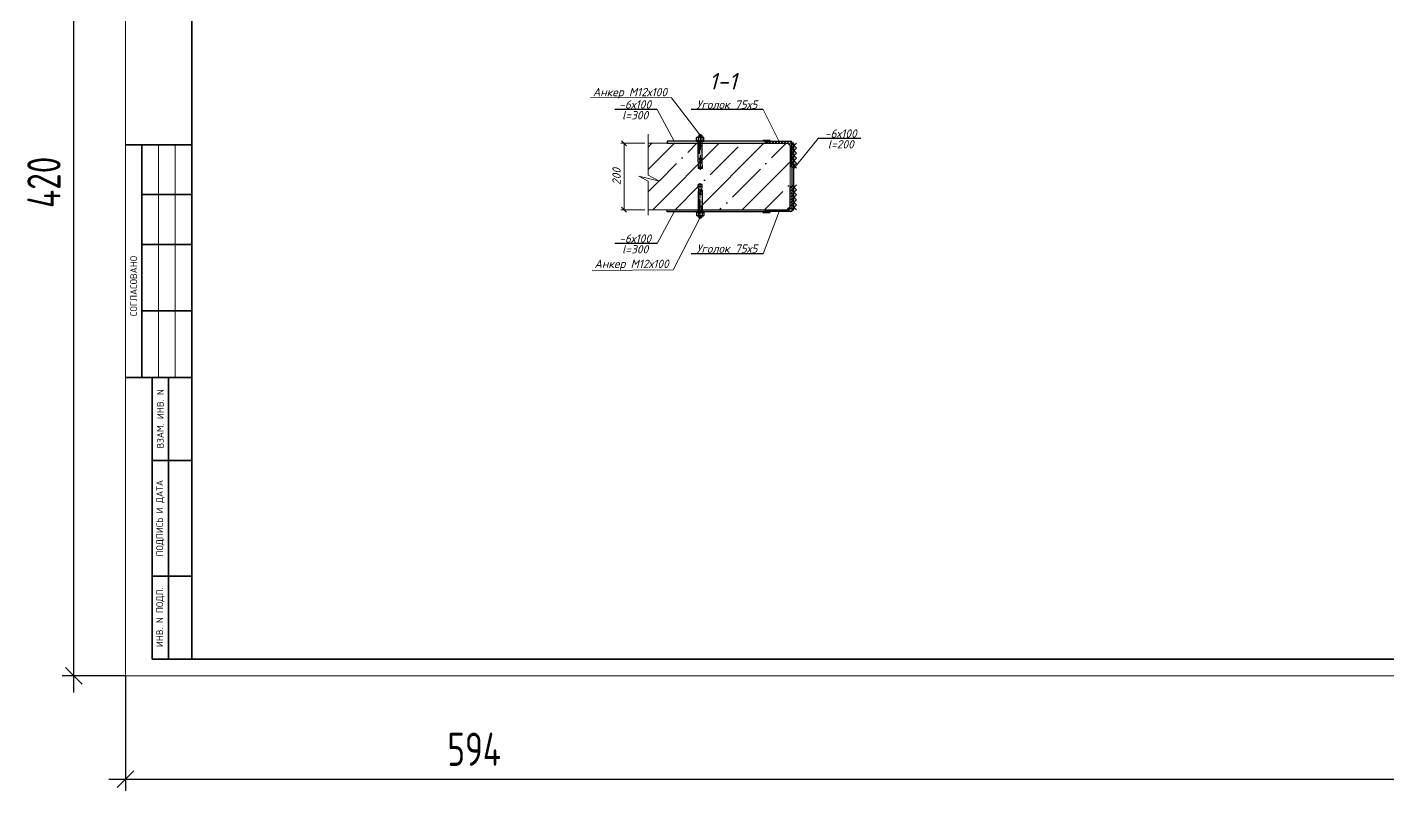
# Model space of a CAD drawing. Header units: millimetres. Extents: x 10124 to 8132345, y -95635 to 1386204.
# Drawn here: x 182564 to 186659, y 25514 to 27812 of the extents above; entities that cross this region are included whole.
import ezdxf
from ezdxf.enums import TextEntityAlignment as Align

# ---------------------------------------------------------------- set-up
doc = ezdxf.new("R2010")
doc.units = ezdxf.units.MM
doc.linetypes.add('CENTERLI', pattern=[1, 0.75, -0.0625, 0.125, -0.0625])
doc.layers.get('DEFPOINTS').update_dxf_attribs({"color": 1})
doc.layers.add('013', color=7, linetype='Continuous', lineweight=13)
doc.layers.add('030', color=7, linetype='Continuous', lineweight=30)
for name, color, linetype in [('1', 1, 'CENTERLI'), ('2', 3, 'Continuous'), ('3', 4, 'Continuous'), ('951', 1, 'Continuous'), ('ФВ-5', 7, 'Continuous')]:
    doc.layers.add(name, color=color, linetype=linetype)
doc.styles.add('10', font='isocpeui.ttf', dxfattribs={"height": 25})
doc.styles.add('GOST', font='isocpeur.TTF')
doc.styles.get("Standard").update_dxf_attribs({"font": 'arial.ttf'})
doc.styles.add('БДА100', font='romand.shx', dxfattribs={"width": 0.7})
doc.dimstyles.new('10', dxfattribs={"dimtxt": 37.5, "dimasz": 15, "dimexe": 10, "dimexo": 10, "dimgap": 10, "dimtad": 1, "dimtxsty": '10', "dimblk": 'OBLIQUE', "dimcen": 2.5, "dimadec": 0, "dimazin": 0, "dimtfac": 1, "dimtmove": 0, "dimatfit": 3, "dimfxl": 1, "dimlwd": 15, "dimlwe": 15, "dimarcsym": 0})
doc.dimstyles.new('БДА1', dxfattribs={"dimtxt": 2, "dimasz": 1, "dimexe": 0.7, "dimexo": 0, "dimgap": 0.8, "dimtad": 1, "dimdec": 0, "dimrnd": 1, "dimzin": 0, "dimdsep": 46, "dimtxsty": 'БДА100', "dimblk": 'OBLIQUE', "dimcen": 2, "dimdle": 1, "dimadec": 0, "dimazin": 0, "dimtfac": 1, "dimtdec": 0, "dimtmove": 1, "dimatfit": 3, "dimldrblk": 'NONE', "dimfxl": 0.7, "dimtolj": 1, "dimtzin": 0, "dimlwd": -1, "dimlwe": -1, "dimarcsym": 0})

# ---------------------------------------------------------------- blocks, each defined once
blk = doc.blocks.new('_OBLIQUE')
at = {"color": 0, "linetype": 'ByBlock'}
blk.add_line((-0.5, -0.5), (0.5, 0.5), dxfattribs=at)
blk = doc.blocks.new('*D17')
at = {"layer": 'DEFPOINTS', "color": 0, "transparency": 16777216}
for p, q in [((0, 0), (0, -34.62)), ((594, 0), (594, -34.62)), ((-5, -31.12), (599, -31.12))]:
    blk.add_line(p, q, dxfattribs=at)
for p in [(0, 0), (594, 0), (594, -31.12)]:
    blk.add_point(p, dxfattribs=at)
at = {"layer": 'DEFPOINTS', "color": 0, "transparency": 16777216, "xscale": 5, "yscale": 5, "zscale": 5, "rotation": 180}
blk.add_blockref('_OBLIQUE', (0, -31.12), dxfattribs=at)
at = {"layer": 'DEFPOINTS', "color": 0, "transparency": 16777216, "xscale": 5, "yscale": 5, "zscale": 5}
blk.add_blockref('_OBLIQUE', (594, -31.12), dxfattribs=at)
at = {"layer": 'DEFPOINTS', "color": 0, "lineweight": 0, "transparency": 16777216, "insert": (105, -22.12), "char_height": 10, "attachment_point": 5, "style": 'БДА100'}
blk.add_mtext('\\A1;594', dxfattribs=at)
blk = doc.blocks.new('_None')
blk = doc.blocks.new('*D18')
at = {"layer": 'DEFPOINTS', "color": 0, "transparency": 16777216}
for p, q in [((-15.52, -5), (-15.52, 425)), ((0, 420), (-19.02, 420)), ((0, 0), (-19.02, 0))]:
    blk.add_line(p, q, dxfattribs=at)
for p in [(-15.52, 420), (0, 420), (0, 0)]:
    blk.add_point(p, dxfattribs=at)
at = {"layer": 'DEFPOINTS', "color": 0, "transparency": 16777216, "xscale": 5, "yscale": 5, "zscale": 5}
for p, rotation in [((-15.52, 420), 90), ((-15.52, 0), 270)]:
    blk.add_blockref('_OBLIQUE', p, dxfattribs=dict(at, rotation=rotation))
at = {"layer": 'DEFPOINTS', "color": 0, "lineweight": 0, "transparency": 16777216, "insert": (-24.52, 148.5), "char_height": 10, "attachment_point": 5, "rotation": 90, "style": 'БДА100'}
blk.add_mtext('\\A1;420', dxfattribs=at)
blk = doc.blocks.new('*U666')
blk.add_lwpolyline([(-20.2, 54.8), (-18.2, 54.8, -0.414214), (-15.2, 51.8), (-15.2, -6.2, 0.414214), (-6.2, -15.2), (51.8, -15.2, -0.414214), (54.8, -18.2), (54.8, -20.2), (-20.2, -20.2)], format="xyb", close=True)
blk = doc.blocks.new('*D667')
at = {"layer": '013', "color": 0, "lineweight": 15, "ltscale": 100, "transparency": 16777216}
for p, q in [((184423.2, 27462.8), (184350.2, 27462.8)), ((184360.2, 27262.8), (184360.2, 27462.8)), ((184423.2, 27262.8), (184350.2, 27262.8))]:
    blk.add_line(p, q, dxfattribs=at)
at = {"layer": 'DEFPOINTS', "color": 0, "ltscale": 100, "transparency": 16777216}
for p in [(184360.2, 27462.8), (184433.2, 27462.8), (184433.2, 27262.8)]:
    blk.add_point(p, dxfattribs=at)
at = {"layer": '013', "color": 0, "lineweight": 15, "ltscale": 100, "transparency": 16777216, "xscale": 15, "yscale": 15, "zscale": 15}
for p, rotation in [((184360.2, 27462.8), 90), ((184360.2, 27262.8), 270)]:
    blk.add_blockref('_OBLIQUE', p, dxfattribs=dict(at, rotation=rotation))
at = {"layer": '013', "color": 0, "ltscale": 100, "transparency": 16777216, "insert": (184337.7, 27362.8), "char_height": 25, "attachment_point": 5, "rotation": 90, "style": '10'}
blk.add_mtext('200', dxfattribs=at)
blk = doc.blocks.new('HSA-M12x100')
at = {"layer": '1'}
for p, q in [((-58.8, 0), (-103.9, 0)), ((3.4, 0), (-43.5, 0))]:
    blk.add_line(p, q, dxfattribs=at)
at = {"layer": '2'}
for p, q in [((-100, -6), (-100, 6)), ((-94.9, 6), (-100, 6)), ((-82.5, 4.9), (-94.9, 6)), ((-94.9, 6), (-94.9, -6)), ((-82.5, 2.7), (-82.5, 5.5)), ((-82.5, 5.5), (-80.3, 5.5)), ((-82.5, -5.5), (-82.5, 1.5)), ((-82, 2.2), (-81.1, 2.2)), ((-81.2, 2), (-82, 2)), ((-80.5, -0.5), (-80.1, 0.3)), ((-80, 0.5), (-80.4, -0.3)), ((-80.3, 6), (-72.2, 6)), ((-80.3, 5.5), (-80.3, 6)), ((-80, 6), (-72.2, 6)), ((-80, 0.8), (-80, 1.5)), ((-76, 1.3), (-76.6, -1.1)), ((-76.5, -1.3), (-75.9, 1.1)), ((-73.1, 2.2), (-74.8, 2.2)), ((-73.2, 2), (-74.7, 2)), ((-72.5, -0.5), (-72.1, 0.3)), ((-72, 0.5), (-72.4, -0.3)), ((-72.2, 5.5), (-72.2, 6)), ((-72.2, 5.5), (-70, 5.5)), ((-70, -6), (-70, 6)), ((-70, 6), (-19, 6)), ((-32, -6), (-32, 6)), ((-19, -6), (-19, 6)), ((-18.1, 12), (-15.6, 12)), ((-18.1, 12), (-18.1, -12)), ((-15.6, 12), (-15.6, -12)), ((-15.6, 9.5), (-14.8, 11)), ((-14.8, 11), (-6.5, 11)), ((-14.8, 5.5), (-6.5, 5.5)), ((-5.6, 9.5), (-6.5, 11)), ((-5.6, 9.5), (-5.6, -9.5)), ((-5.6, 6), (-4, 4.4)), ((-0.5, 4.5), (-4, 4.5)), ((-4, -4.4), (-4, 4.4)), ((-0.5, 4.5), (0, 4)), ((-0.5, 4.5), (-0.5, -4.5)), ((0, -4), (0, 4)), ((-94.9, -6), (-100, -6)), ((-82.5, -4.9), (-94.9, -6)), ((-82.5, -5.5), (-80.3, -5.5)), ((-80.3, -6), (-80.3, -5.5)), ((-80.3, -6), (-72.2, -6)), ((-80, -6), (-72.2, -6)), ((-79.4, -2.2), (-77.7, -2.2)), ((-79.3, -2), (-77.8, -2)), ((-72.2, -6), (-72.2, -5.5)), ((-72.2, -5.5), (-70, -5.5)), ((-70.5, -2.2), (-71.4, -2.2)), ((-71.3, -2), (-70.5, -2)), ((-70, -6), (-19, -6)), ((-18.1, -12), (-15.6, -12)), ((-15.6, -9.5), (-14.8, -11)), ((-14.8, -5.5), (-6.5, -5.5)), ((-14.8, -11), (-6.5, -11)), ((-5.6, -9.5), (-6.5, -11)), ((-5.6, -6), (-4, -4.4)), ((-0.5, -4.5), (-4, -4.5)), ((0, -4), (-0.5, -4.5))]:
    blk.add_line(p, q, dxfattribs=at)
for centre, radius, start, end in [((-82, 2.7), 0.5, 180, 270), ((-82, 1.5), 0.5, 90, 180), ((-81.2, 0.8), 1.2, 335.1682, 90), ((-81.1, 1), 1.2, 335.1682, 90), ((-74.8, 1), 1.2, 90, 164.4288), ((-74.7, 0.8), 1.2, 90, 164.4288), ((-73.2, 0.8), 1.2, 335.1682, 90), ((-73.1, 1), 1.2, 335.1682, 90), ((-18.2, 6), 0.85, 180, 272.6804), ((-10.8, 8.2), 4.85, 145.5615, 214.4385), ((2.5, 0), 18.1, 162.383, 197.617), ((-10.5, 8.2), 4.85, 325.5615, 34.4385), ((-23.7, 0), 18.1, 342.383, 17.617), ((-79.4, -1), 1.2, 155.1682, 270), ((-79.3, -0.8), 1.2, 155.1682, 270), ((-77.8, -0.8), 1.2, 270, 344.4288), ((-77.7, -1), 1.2, 270, 344.4288), ((-71.4, -1), 1.2, 155.1682, 270), ((-71.3, -0.8), 1.2, 155.1682, 270), ((-70.5, -1.5), 0.5, 270, 0), ((-70.5, -2.7), 0.5, 0, 90), ((-18.2, -6), 0.85, 87.3196, 180), ((-10.8, -8.2), 4.85, 145.5615, 214.4385), ((-10.5, -8.2), 4.85, 325.5615, 34.4385)]:
    blk.add_arc(centre, radius, start, end, dxfattribs=at)
at = {"layer": '3', "color": 1}
for p, q in [((-55.3, 1), (-55.3, 5.3)), ((-55.3, 5.3), (-35.5, 5.3)), ((-55.3, 1), (-35.5, 1)), ((-54.5, 1.7), (-54.5, 4.5)), ((-54.5, 4.5), (-53.2, 4.5)), ((-54.5, 1.7), (-53.2, 1.7)), ((-53.2, 3.7), (-53.2, 4.5)), ((-53.2, 3.7), (-50.4, 3.7)), ((-53.2, 1.7), (-53.2, 2.5)), ((-53.2, 2.5), (-50.4, 2.5)), ((-50.4, 4.5), (-49, 4.5)), ((-50.4, 3.7), (-50.4, 4.5)), ((-50.4, 2.5), (-50.4, 1.7)), ((-50.4, 1.7), (-49, 1.7)), ((-49, 1.7), (-49, 4.5)), ((-48.6, 4.5), (-47.3, 4.5)), ((-48.6, 1.7), (-48.6, 4.5)), ((-48.6, 1.7), (-47.3, 1.7)), ((-47.3, 1.7), (-47.3, 4.5)), ((-46.9, 4.5), (-45.5, 4.5)), ((-46.9, 1.7), (-46.9, 4.5)), ((-46.9, 1.7), (-42.9, 1.7)), ((-45.5, 2.9), (-45.5, 4.5)), ((-42.9, 2.9), (-45.5, 2.9)), ((-43.8, 4.5), (-38, 4.5)), ((-43.8, 3.4), (-43.8, 4.5)), ((-43.8, 3.4), (-41.5, 3.4)), ((-42.9, 1.7), (-42.9, 2.9)), ((-41.5, 1.7), (-41.5, 3.4)), ((-41.5, 1.7), (-40.2, 1.7)), ((-40.2, 1.7), (-40.2, 3.4)), ((-40.2, 3.4), (-38, 3.4)), ((-38, 3.4), (-38, 4.5)), ((-37.5, 4.5), (-36.2, 4.5)), ((-37.5, 1.7), (-37.5, 4.5)), ((-37.5, 1.7), (-36.2, 1.7)), ((-36.2, 1.7), (-36.2, 4.5)), ((-35.5, 1), (-35.5, 5.3))]:
    blk.add_line(p, q, dxfattribs=at)
at = {"layer": '951'}
for p, q in [((-18.1, 4.9), (-32, 4.9)), ((-4.5, 4.9), (-5.6, 4.9)), ((-18.1, -4.9), (-32, -4.9)), ((-4.5, -4.9), (-5.6, -4.9))]:
    blk.add_line(p, q, dxfattribs=at)
at = {"layer": '3', "color": 4, "width": 0.75}
blk.add_text('HSA-M12x100', height=3, dxfattribs=at).set_placement((-46, -4.8), align=Align.CENTER)
blk = doc.blocks.new('*U16')
at = {"color": 44, "lineweight": 20, "ltscale": 10}
for p, q in [((0, 420), (0, 0)), ((0, 0), (594, 0))]:
    blk.add_line(p, q, dxfattribs=at)
at = {"color": 137, "lineweight": 35, "ltscale": 10}
for p, q in [((20, 415), (20, 5)), ((0, 159.8), (20, 159.8)), ((5, 89.8), (5, 159.8)), ((5, 144.8), (20, 144.8)), ((5, 129.8), (20, 129.8)), ((5, 109.8), (20, 109.8)), ((0, 89.8), (20, 89.8)), ((8.04, 89.8), (8.04, 5)), ((13.02, 89.8), (13.02, 5)), ((8.04, 64.8), (20, 64.8)), ((8.04, 30), (20, 30)), ((8.04, 5), (589, 5))]:
    blk.add_line(p, q, dxfattribs=at)
at = {"color": 44, "lineweight": 13}
for p, q in [((10, 89.8), (10, 159.8)), ((15, 89.8), (15, 159.8))]:
    blk.add_line(p, q, dxfattribs=at)
at = {"color": 0, "lineweight": 13, "char_height": 2.0408, "attachment_point": 5, "rotation": 90, "style": 'GOST'}
for s, insert, width in [('СОГЛАСОВАНО', (2.49, 117.3), 55), ('ВЗАМ. ИНВ. N', (10.53, 77.3), 25), ('ПОДПИСЬ И ДАТА', (10.53, 47.4), 34.7978), ('ИНВ. N ПОДЛ.', (10.53, 17.6), 24.8009)]:
    blk.add_mtext(s, dxfattribs=dict(at, insert=insert, width=width))
at = {"color": 44, "lineweight": 13, "style": 'GOST', "oblique": 10, "width": 0.8}
for tag in ['ФОРМАТВЕРТ', 'ФОРМАТГОРИЗ']:
    blk.add_attdef(tag, (542.98, 1.6), '', height=2, dxfattribs=at)
at = {"layer": 'DEFPOINTS', "color": 251, "lineweight": 0}
dim = blk.add_linear_dim(base=(-15.52, 420), p1=(0, 0), p2=(0, 420), angle=90, dimstyle='БДА1', override={"dimscale": 5}, dxfattribs=at)
dim.commit()
dim.dimension.update_dxf_attribs({"geometry": '*D18', "text_midpoint": (-15.52, 148.5), "dimtype": 128})
dim = blk.add_linear_dim(base=(594, -31.12), p1=(0, 0), p2=(594, 0), dimstyle='БДА1', override={"dimscale": 5}, dxfattribs=at)
dim.commit()
dim.dimension.update_dxf_attribs({"geometry": '*D17', "text_midpoint": (105, -31.12), "dimtype": 128})

msp = doc.modelspace()

# ---------------------------------------------------------------- hatches: boundary and pattern name
at = {"layer": 'ФВ-5', "ltscale": 100}
h = msp.add_hatch(dxfattribs=at)
h.set_pattern_fill('ANSI35', color=256, scale=15)
h.set_pattern_definition([(45, (1203.02, -263.04), (-67.35192, 67.35192), []), (45, (1270.375, -263.04), (-67.35192, 67.35192), [119.0625, -23.8125, 0, -23.8125])])
h.paths.add_polyline_path([(184859.911, 27453.796, 0.41421356), (184850.911, 27462.796), (184792.911, 27462.796), (184433.191, 27462.796), (184433.191, 27366.51), (184466.811, 27348.562), (184404.545, 27363.518), (184433.191, 27349), (184433.191, 27262.796), (184850.911, 27262.796, 0.41421356), (184859.911, 27271.796), (184859.911, 27329.796)])
h = msp.add_hatch(color=256, dxfattribs=at)
h.dxf.hatch_style = 1
h.paths.add_polyline_path([(184799.802, 27472.106), (184778.041, 27472.106), (184789.911, 27462.796)])
h = msp.add_hatch(dxfattribs=at)
h.set_pattern_fill('ANSI31', color=256, scale=2)
h.set_pattern_definition([(45, (184789.911, 27392.796), (-4.49013, 4.49013), [])])
h.paths.add_polyline_path([(184864.911, 27467.796), (184789.911, 27467.796), (184789.911, 27465.796, 0.41421356), (184792.911, 27462.796), (184850.911, 27462.796, -0.41421356), (184859.911, 27453.796), (184859.911, 27395.796, 0.41421356), (184862.911, 27392.796), (184864.911, 27392.796)])
h = msp.add_hatch(dxfattribs=at)
h.set_pattern_fill('ANSI31', color=256, scale=2)
h.set_pattern_definition([(45, (184789.911, 27257.796), (-4.49013, 4.49013), [])])
h.paths.add_polyline_path([(184864.911, 27332.796), (184862.911, 27332.796, 0.41421356), (184859.911, 27329.796), (184859.911, 27271.796, -0.41421356), (184850.911, 27262.796), (184792.911, 27262.796, 0.41421356), (184789.911, 27259.796), (184789.911, 27257.796), (184864.911, 27257.796)])
h = msp.add_hatch(color=256, dxfattribs=at)
h.dxf.hatch_style = 1
h.paths.add_polyline_path([(184799.802, 27253.486), (184778.041, 27253.486), (184789.911, 27262.796)])

# ---------------------------------------------------------------- linework, layer by layer
at = {"ltscale": 100}
for p, q in [((184460.147, 27564.571), (184332.256, 27564.571)), ((184779.042, 27564.324), (184561.972, 27564.324)), ((185072.656, 27477.047), (184944.765, 27477.047)), ((184460.147, 27161.02), (184332.256, 27161.02)), ((184779.042, 27130.359), (184561.972, 27130.359))]:
    msp.add_line(p, q, dxfattribs=at)
at = {"layer": '013', "ltscale": 100}
for p, q in [((184511.536, 27468.796), (184460.147, 27564.571)), ((184827.411, 27467.796), (184779.042, 27564.324)), ((184850.911, 27462.796), (184433.191, 27462.796)), ((184789.911, 27462.796), (184778.041, 27472.106)), ((184778.041, 27472.106), (184799.802, 27472.106)), ((184799.802, 27472.106), (184789.911, 27462.796)), ((184859.911, 27271.796), (184859.911, 27453.796)), ((184879.911, 27462.796), (184864.911, 27447.796)), ((184879.911, 27447.796), (184864.911, 27462.796)), ((184879.911, 27447.796), (184864.911, 27432.796)), ((184879.911, 27432.796), (184864.911, 27447.796)), ((184944.765, 27477.047), (184870.911, 27386.627)), ((184879.911, 27432.796), (184864.911, 27417.796)), ((184879.911, 27417.796), (184864.911, 27432.796)), ((184879.911, 27417.796), (184864.911, 27402.796)), ((184879.911, 27402.796), (184864.911, 27417.796)), ((184879.911, 27402.796), (184864.911, 27387.796)), ((184879.911, 27387.796), (184864.911, 27402.796)), ((184879.911, 27337.796), (184864.911, 27322.796)), ((184879.911, 27322.796), (184864.911, 27337.796)), ((184879.911, 27322.796), (184864.911, 27307.796)), ((184879.911, 27307.796), (184864.911, 27322.796)), ((184879.911, 27307.796), (184864.911, 27292.796)), ((184879.911, 27292.796), (184864.911, 27307.796)), ((184879.911, 27292.796), (184864.911, 27277.796)), ((184879.911, 27277.796), (184864.911, 27292.796)), ((184879.911, 27277.796), (184864.911, 27262.796)), ((184879.911, 27262.796), (184864.911, 27277.796)), ((184850.911, 27262.796), (184433.191, 27262.796)), ((184511.536, 27256.796), (184460.147, 27161.02)), ((184789.911, 27262.796), (184778.041, 27253.486)), ((184778.041, 27253.486), (184799.802, 27253.486)), ((184827.411, 27257.796), (184779.042, 27130.359)), ((184799.802, 27253.486), (184789.911, 27262.796))]:
    msp.add_line(p, q, dxfattribs=at)
for points in [[(184589.911, 27486.906), (184503.514, 27599.808), (184258.865, 27601.021)], [(184433.191, 27246.027), (184433.191, 27349), (184404.545, 27363.518), (184466.811, 27348.562), (184433.191, 27366.51), (184433.191, 27490.207)], [(184589.911, 27239.185), (184508.584, 27081.564), (184263.935, 27080.351)]]:
    msp.add_lwpolyline(points, dxfattribs=at)
at = {"layer": '030', "ltscale": 100}
for points in [[(184789.911, 27462.796), (184789.911, 27468.796), (184489.911, 27468.796), (184489.911, 27462.796), (184789.911, 27462.796)], [(184870.911, 27262.796), (184870.911, 27462.796), (184864.911, 27462.796), (184864.911, 27262.796), (184870.911, 27262.796)], [(184789.911, 27262.796), (184789.911, 27256.796), (184489.911, 27256.796), (184489.911, 27262.796), (184789.911, 27262.796)]]:
    msp.add_lwpolyline(points, dxfattribs=at)

# ---------------------------------------------------------------- block references
at = {"xscale": 10, "yscale": 10, "zscale": 10}
msp.add_blockref('*U16', (182859.341, 25860.225), dxfattribs=at)
at = {"rotation": 90}
msp.add_blockref('HSA-M12x100', (184589.911, 27486.906), dxfattribs=at)
at = {"xscale": -1, "rotation": 90}
msp.add_blockref('HSA-M12x100', (184589.911, 27238.685), dxfattribs=at)
at = {"layer": '030', "xscale": -1, "rotation": 90}
msp.add_blockref('*U666', (184844.711, 27447.596), dxfattribs=at)
at = {"layer": '030', "rotation": 90}
msp.add_blockref('*U666', (184844.711, 27277.996), dxfattribs=at)

# ---------------------------------------------------------------- texts
at = {"color": 0, "lineweight": 9, "insert": (184627.117, 27649.644), "char_height": 50, "width": 175.99176, "attachment_point": 5, "style": '10'}
msp.add_mtext('\\pxi1.23419;1-1', dxfattribs=at)
at = {"ltscale": 100, "char_height": 25, "attachment_point": 5, "style": '10'}
for s, insert in [('Анкер М12х100', (184378.013, 27613.388)), ('-6х100', (184393.777, 27579.608)), ('Уголок 75х5', (184670.172, 27579.361)), ('l=300', (184393.777, 27547.234)), ('-6х100', (185012.758, 27492.084)), ('l=200', (185012.758, 27459.709)), ('-6х100', (184393.777, 27176.057)), ('l=300', (184393.777, 27143.682)), ('Уголок 75х5', (184670.172, 27145.721)), ('Анкер М12х100', (184383.083, 27096.601))]:
    msp.add_mtext(s, dxfattribs=dict(at, insert=insert))

# ---------------------------------------------------------------- dimensions: what is measured, and where the dimension line sits
at = {"layer": '013', "ltscale": 100}
dim = msp.add_linear_dim(base=(184360.174, 27462.796), p1=(184433.191, 27262.796), p2=(184433.191, 27462.796), angle=90, dimstyle='10', dxfattribs=at)
dim.commit()
dim.dimension.update_dxf_attribs({"geometry": '*D667', "text_midpoint": (184337.674, 27362.796)})

doc.saveas('drawing.dxf')
